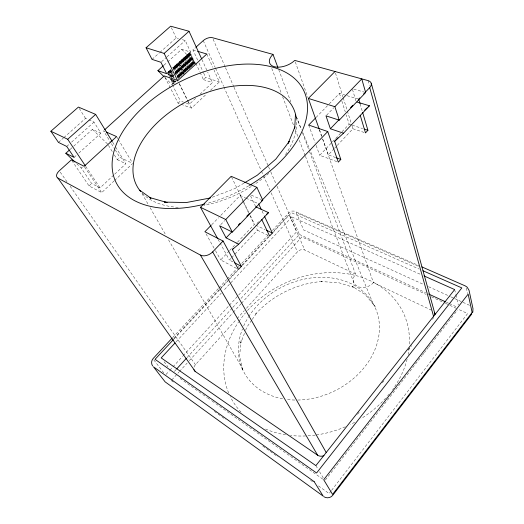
<?xml version="1.0" encoding="UTF-8"?>
<svg xmlns="http://www.w3.org/2000/svg" width="524" height="524" viewBox="0 0 524 524"><rect width="100%" height="100%" fill="white"/><g stroke="black" fill="none" stroke-linecap="round" stroke-linejoin="round"><path stroke-width="0.39" stroke-dasharray="2.62 1.97" d="M244.466 333.349L240.719 343.141L241.138 340.037L239.632 355.737L242.795 370.796L241.623 367.101L167.615 238.191M245.618 330.336L246.771 327.323L251.782 320.059M252.234 319.404L256.793 312.802L255.64 314.053C272.866 295.005 297.252 283.156 322.869 281.427L321.153 281.571L338.727 282.698L354.866 287.761L352.135 286.183L365.359 294.743L375.171 306.586L372.97 303.389L309.953 149.995M331.116 490.968L329.124 493.556L317.852 485.486M331.62 490.32L467.618 313.562L457.996 309.114M325.404 479.977L421.853 355.861M422.357 355.22L423.864 353.281M424.368 352.632L426.372 350.045M426.877 349.403L428.383 347.464M428.887 346.816L454 314.492M454.505 313.85L457.518 309.966M357.545 414.288L359.569 411.72M382.31 382.841L384.839 379.638M408.091 350.117L411.628 345.624M432.352 319.312L433.872 317.387M194.011 367.186A5.836 4.434 -36.5 0 1 195.439 364.717L236.573 319.201M237.117 318.592L244.249 310.706M246.444 308.276L297.449 251.834A5.397 3.917 -23.7 0 1 304.732 249.994L355.567 274.131A11.508 8.777 -18.9 0 0 357.643 286.464A11.508 8.777 -18.9 0 0 373.448 282.626L431.494 310.188M171.793 379.946L178.926 372.099M179.477 371.496L187.16 363.047M189.354 360.636L232.702 312.959M233.252 312.356L240.935 303.907M241.485 303.304L301.85 236.92L426.176 294.403M174.381 371.464L176.031 369.656M187.048 357.584L232.198 308.086M232.754 307.483L238.806 300.841M241.014 298.431L299.381 234.444L291.829 216.988L223.447 290.748M165.997 374.47L169.298 370.854M169.848 370.252L182.529 356.412M183.079 355.809L228.818 305.846M229.368 305.243L296.597 231.811L289.084 214.539L272.945 231.89M176.195 341.72L221.226 293.145M173.876 338.386L227.305 280.949M227.861 280.347L237.883 269.578M241.774 265.393L268.491 236.671M173.981 338.982L219.615 289.903M220.172 289.307L237.981 270.155M242.435 265.367L269.146 236.632M273.043 232.446L291.409 212.692L419.233 269.107M172.704 337.522L218.377 288.482M218.934 287.886L226.735 279.508M227.292 278.912L236.763 268.747M237.32 268.15L238.99 266.356M241.774 263.362L267.954 235.256M272.408 230.468L289.124 212.528L291.599 211.074L294.115 211.074L418.814 265.563M232.931 261.902L229.414 260.042L231.064 258.293M231.615 257.703L234.366 254.782M234.916 254.199L257.467 230.219L256.046 227.305M335.674 157.567L328.338 154.894L333.932 148.954M334.489 148.364L336.722 145.986M337.279 145.39L352.927 128.766L351.473 124.123M236.363 268.321L220.696 259.969L229.086 251.094M229.65 250.505L236.92 242.815M237.483 242.226L254.271 224.482L250.027 215.796M336.808 161.595L319.725 155.307L331.947 142.39M332.504 141.808L349.167 124.195L346.253 114.966M256.95 223.519L258.627 221.744M220.748 224.639L224.672 220.578M326.531 115.267L333.795 107.748M211.696 224.744L218.521 217.729M220.794 215.39L240.13 195.518L245.317 197.836M316.09 117.428L328.62 104.551M329.19 103.962L339.447 93.423L346.377 95.479M175.154 81.6L176.09 81.325L175.625 81.168L171.931 84.58L164.641 77.323M71.834 160.527L89.047 185.941L101.682 192.609L113.99 181.035M114.573 180.485L132.159 163.947M164.962 77.323L178.094 103.176L191.515 108.114L206.908 93.639M210.458 90.298L219.34 81.947L214.067 70.19M76.694 163.671L81.266 168.053L91.654 183.518L100.045 187.9L114.121 174.715M114.71 174.165L125.852 163.73L115.215 146.36M186.374 103.169L189.341 104.25L196.461 97.582M200.017 94.248L212.469 82.582L207.714 72.174M89.047 185.941L91.654 183.518M114.337 154.907L117.297 159.682L119.819 157.338L132.742 163.396M178.094 103.176L180.433 101.001L183.4 102.088M200.135 72.508L203.443 79.615L205.709 77.513L219.34 81.947M172.809 79.687L174.662 82.635L175.14 82.196L174.446 80.801M183.203 74.238L177.78 63.063L178.258 62.631L183.675 73.805L184.618 72.947L179.215 61.767L178.736 62.199L184.147 73.38M81.266 168.053L82.458 166.96M171.152 79.17L173.706 83.499L174.184 83.067L171.748 78.194M170.582 76.648L168.145 71.775L168.63 71.336L169.095 71.493L171.879 77.061M172.245 77.166L169.114 70.904L169.599 70.465L170.064 70.616L174.571 79.668M173.896 77.683L170.077 70.026L171.027 69.744M178.481 78.561L172.979 67.406L173.457 66.974L173.922 67.124L179.418 78.286M179.424 77.696L173.942 66.535L174.42 66.103L174.885 66.253L180.361 77.414M175.383 65.231L180.846 76.399L180.374 76.832L174.905 65.67L175.383 65.231L175.848 65.382L181.311 76.55M181.317 75.967L175.861 64.799L176.339 64.367L176.811 64.517L182.254 75.685M176.339 64.367L181.789 75.535L182.26 75.102L176.824 63.935L177.767 63.646L183.197 74.821M185.09 72.515L179.693 61.334L180.171 60.908L180.636 61.053L186.02 72.24M186.027 71.657L180.649 60.476L181.127 60.044L181.592 60.188L186.963 71.382M182.077 59.179L187.435 70.373L186.963 70.799L181.599 59.612L182.077 59.179L182.548 59.33L187.9 70.524M187.906 69.941L182.555 58.754L183.033 58.321L183.498 58.465L188.837 69.666M183.033 58.321L188.371 69.515L188.843 69.083L183.505 57.889L184.448 57.607L189.773 68.808M189.773 68.231L184.455 57.031L184.933 56.605L185.398 56.749L190.71 67.95M190.71 67.38L185.404 56.173L185.882 55.747L186.347 55.891L191.646 67.105M192.112 66.672L191.646 66.528L186.354 55.315L186.826 54.889L187.297 55.033L192.577 66.247M185.882 55.747L191.175 66.954L192.577 65.677L187.297 54.463L188.24 54.175L193.507 65.395M193.507 64.825L188.247 53.605L188.719 53.179L189.19 53.324L194.443 64.55M194.456 63.98L189.21 52.76L189.681 52.328L190.133 52.465L195.373 63.699M74.107 157.397L76.484 155.242M78.862 153.093L100.877 133.188L93.999 122.085L89.054 119.93M169.756 76.386L167.66 72.214L168.61 71.932L171.394 77.5M169.095 71.493L169.579 71.054L172.704 77.323M170.064 70.616L170.542 70.183L174.354 77.84M172.494 67.845L173.444 67.563L178.599 78.017M173.922 67.124L174.407 66.692L179.549 77.152M174.885 66.253L175.37 65.821L180.492 76.288M175.848 65.382L176.326 64.95L181.442 75.423M176.811 64.517L177.289 64.085L182.385 74.559M177.767 63.646L178.245 63.214L183.328 73.694M178.258 62.631L179.208 62.349L184.612 73.53M179.215 61.767L180.164 61.485L185.214 71.971M180.636 61.053L181.114 60.62L186.158 71.107M181.592 60.188L182.07 59.756L187.435 70.95M182.548 59.33L183.02 58.898L188.037 69.391M183.498 58.465L183.976 58.033L188.974 68.533M184.448 57.607L184.926 57.175L189.911 67.681M185.398 56.749L185.876 56.317L190.847 66.83M186.347 55.891L186.826 55.459L191.784 65.972M187.297 55.033L187.769 54.601L192.714 65.12M188.24 54.175L188.719 53.749L193.651 64.275M189.19 53.324L189.662 52.891L194.581 63.424M190.133 52.465L190.605 52.04L185.241 40.518L181.481 39.438M197.653 60.077L192.956 49.911L195.38 47.723M70.065 149.478L73.085 146.759M73.694 146.222L92.427 129.402L100.877 133.188M163.999 65.172L167.038 62.441M167.647 61.898L181.632 49.341L190.605 52.04M66.745 146.445L69.168 144.283M71.591 142.115L93.999 122.085M161.523 61.727L166.383 57.378M166.992 56.834L185.241 40.518M58.452 142.397L63.266 138.126M63.869 137.596L85.517 118.385L88.346 119.623M152.019 59.382L159.276 52.944M159.886 52.407L176.215 37.918L178.474 38.566M243.974 183.158L234.87 188.581L210.55 197.934M353.733 89.106L364.16 92.113M192.956 49.911L196.808 51.057M347.143 95.709L358.698 99.141M189.21 52.76L189.662 52.891M188.247 53.605L188.719 53.749M187.297 54.463L187.769 54.601M186.354 55.315L186.826 55.459M185.404 56.173L185.876 56.317M184.455 57.031L184.926 57.175M183.505 57.889L183.976 58.033M182.555 58.754L183.02 58.898M181.599 59.612L182.07 59.756M180.649 60.476L181.114 60.62M179.693 61.334L180.164 61.485M178.736 62.199L179.208 62.349M177.78 63.063L178.245 63.214M176.824 63.935L177.289 64.085M175.861 64.799L176.326 64.95M174.905 65.67L175.37 65.821M173.942 66.535L174.407 66.692M349.167 124.195L351.421 124.928M352.167 125.171L362.66 128.583M172.979 67.406L173.444 67.563M203.443 79.615L212.469 82.582M352.927 128.766L364.01 132.408M183.675 73.805L184.14 73.963L178.723 62.782M170.077 70.026L170.542 70.183M169.114 70.904L169.579 71.054M168.145 71.775L168.61 71.932M175.14 82.196L173.981 80.644M174.184 83.067L171.977 79.432M418.29 266.199L296.289 212.646L303.651 229.99L424.113 284.689M251.323 195.138L261.358 199.565M104.957 131.452L103.503 130.803L111.036 143.052M291.829 216.988L420.3 274.268M246.057 198.17L257.906 203.476M428.573 286.713L450.136 296.505M450.876 296.846L453.856 298.195M454.596 298.529L470.211 305.623M299.381 234.444L425.612 292.628M446.402 302.21L448.629 303.239M449.376 303.579L457.544 307.346M431.357 296.8L444.673 302.957M445.413 303.298L449.114 305.007M449.854 305.354L457.256 308.774M117.297 159.682L125.852 163.73M255.719 225.169L265.124 229.617M257.467 230.219L268.17 235.335M180.073 378.459L202.1 393.996M202.762 394.461L206.77 397.29M207.439 397.762L211.441 400.585M212.109 401.056L237.47 418.945M238.138 419.416L322.902 479.211M171.243 380.548L174.564 382.926M214.362 411.412L225.641 419.482M262.793 446.075L278.048 456.994M310.549 480.259L312.54 481.687M92.427 129.402L107.571 143.989M181.632 49.341L195.387 63.135L194.921 63.561L189.681 52.328M153.84 359.923L163.992 373.173M164.071 361.75L167.922 366.872M60.227 172.134L67.269 182.162M70.085 186.177L195.439 364.717M84.574 166.96L101.682 192.609M85.674 166.285L100.045 187.9M79.255 108.403L85.517 118.385M108.422 145.358L112.647 152.176M111.455 143.733L114.802 149.176M115.221 149.857L119.819 157.338M112.667 142.187L114.789 145.659M116.577 136.594L117.821 138.657M118.234 139.345L132.33 162.709M315.88 465.626L317.93 469.032M319.568 471.764L323.262 477.895M141.991 193.566L148.502 204.904M150.126 207.733L165.984 235.361M206.056 233.874L215.154 250.092M215.554 250.799L220.696 259.969M218.076 239.376L219.635 242.226M220.028 242.939L229.414 260.042M167.641 72.81L169.383 76.288M170.785 79.072L173.228 83.938M167.176 72.653L169.272 76.825M169.619 77.519L172.769 83.781M173.267 79.845L174.662 82.635M168.63 71.336L172.462 78.993M168.125 72.371L170.215 76.543M171.61 79.327L173.706 83.499M174.918 80.369L175.612 81.757M169.599 70.465L173.418 78.122M171.374 70.439L172.756 73.222M170.562 69.587L175.062 78.639M172.959 67.996L178.468 79.15M174.905 72.725L176.627 76.209M179.293 83.427L187.919 100.857M188.28 101.584L191.515 108.114M179.267 83.912L189.341 104.25M172.37 84.731L180.433 101.001M173.457 66.974L178.953 78.128M174.42 66.103L179.902 77.264M231.536 177.04L242.907 200.351M243.26 201.085L248.946 212.737M250.367 215.652L254.631 224.396M240.13 195.518L243.313 202.035M243.667 202.755L248.612 212.895M177.302 63.502L182.732 74.67M180.171 60.908L185.555 72.089M179.686 61.917L185.083 73.098M181.127 60.044L186.498 71.231M183.983 57.463L189.308 68.657M171.355 27.667L176.215 37.918M184.933 56.605L190.245 67.806M250.577 195.956L255.745 206.842M186.826 54.889L192.112 66.103M262.079 211.113L264.135 215.502M187.775 54.031L192.714 64.55M188.719 53.179L193.972 64.406M195.838 63.273L199.808 71.801M198.996 62.985L203.358 72.43M203.692 73.15L205.709 77.513M201.937 59.526L207.373 71.428M206.81 54.024L212.744 67.249M203.233 40.617L215.22 67.485M215.554 68.231L223.545 86.146M223.872 86.892L261.162 170.483M261.496 171.23L263.159 174.957M263.493 175.704L269.814 189.885M271.15 192.871L297.449 251.834M213.117 39.202L225.182 66.961M225.51 67.707L233.658 86.46M233.986 87.213L268.216 165.977M268.543 166.73L270.502 171.23M270.829 171.977L275.716 183.23M277.019 186.23L304.732 249.994M296.289 116.741L301.254 128.832M302.499 131.858L309.638 149.235M271.779 68.434L281.146 92.892M282.613 96.711L294.029 126.52M295.202 129.579L298.13 137.216M299.296 140.275L305.151 155.562M305.446 156.322L354.041 283.189M278.742 69.705L290.827 101.866M296.296 116.413L301.182 129.428M302.623 133.253L309.239 150.866M309.527 151.632L355.567 274.131M308.682 125.046L315.035 142.443M316.136 145.476L319.725 155.307M295.307 61.943L307.876 97.438M319.352 129.841L321.539 136.017M322.633 139.102L373.448 282.626M319.43 129.71L322.398 138.107M322.666 138.867L328.338 154.894M339.447 93.423L340.901 98.04M341.877 101.112L345.277 111.887M335.478 73.072L342.991 97.051M343.233 97.824L347.111 110.197M347.353 110.977L351.231 123.35M352.475 89.447L355.94 101.014M360.08 103.818L362.385 111.599M368.136 80.63L369.453 85.36M454.662 289.582L455.756 294.193M455.932 294.966L458.297 304.955M466.367 288.03L467.591 293.63M248.697 316.679A73.15 58.216 -26.1 0 1 337.692 279.03A73.15 58.216 -26.1 0 1 376.429 345.637A73.15 58.216 -26.1 0 1 297.173 400.048M294.763 400.035A73.15 58.216 -26.1 0 1 286.589 399.426M282.613 398.797A73.15 58.216 -26.1 0 1 242.429 328.993M243.693 325.948A73.15 58.216 -26.1 0 1 248.265 317.361M247.564 310.477A96.115 77.873 -26.1 0 1 352.246 274.714A96.115 77.873 -26.1 0 1 409.342 345.29M409.152 347.674A96.115 77.873 -26.1 0 1 408.157 354.591M407.109 359.261A96.115 77.873 -26.1 0 1 392.614 389.594M389.253 393.983A96.115 77.873 -26.1 0 1 386.181 397.598M385.651 398.194A96.115 77.873 -26.1 0 1 360.99 418.669M354.696 422.298A96.115 77.873 -26.1 0 1 350.412 424.479M345.309 426.805A96.115 77.873 -26.1 0 1 315.985 435.012M315.186 435.116A96.115 77.873 -26.1 0 1 306.402 435.916M305.61 435.955A96.115 77.873 -26.1 0 1 290.427 435.457M285.619 434.809A96.115 77.873 -26.1 0 1 264.993 428.829M241.047 412.152A96.115 77.873 -26.1 0 1 230.305 396.609M228.68 393.026A96.115 77.873 -26.1 0 1 238.466 322.155M238.924 321.474A96.115 77.873 -26.1 0 1 245.429 312.92M248.743 185.804A104.473 62.068 -26.1 0 1 206.548 203.594M296.211 117.71A87.357 52.845 -26.1 0 1 285.331 154.849M268.786 173.392A87.357 52.845 -26.1 0 1 253.996 184.749M251.251 186.518A87.357 52.845 -26.1 0 1 203.692 205.5M178.199 207.347A87.357 52.845 -26.1 0 1 142.312 193.33"/><path stroke-width="0.79" d="M294.711 128.262L295.464 114.448M472.838 312.114L472.982 308.623L469.019 290.237L467.107 287.145L465.305 285.934L421.813 266.873M288.259 143.052L294.973 126.762M288.272 143.209L289.215 141.454L275.879 159.041L257.277 175.226L244.675 182.738M471.816 313.915L332.714 495.324C330.683 498.023 326.57 498.573 323.812 496.693M176.588 369.053L186.498 358.187M175.088 342.919L161.189 357.905L315.88 465.626L454.662 289.582L424.034 275.932M233.475 248.356L232.355 249.542L241.381 266.362L238.499 269.46L223.067 241.033L204.871 231.759L211.126 225.327M264.476 216.235L272.362 233.042L269.598 236.016L261.758 219.51M337.947 137.819L334.639 141.316L340.81 159.44L338.294 162.145L327.742 131.531L308.682 125.046L315.52 118.018M362.615 112.378L367.914 130.293L365.49 132.893L360.211 115.273M173.424 339.585L155.058 359.333L316.588 472.982L461.841 287.912L422.966 270.757M172.147 338.124L153.204 358.455C151.318 360.486 151.069 363.682 152.635 365.975M232.355 249.542L238.689 244.21L268.517 212.626L255.745 206.842M334.639 141.316L343.521 133.201L369.427 105.769L356.949 102.023M106.411 132.094L116.577 136.594L84.128 166.285L71.382 159.859L59.284 170.798A7.755 4.303 -32.2 0 0 57.869 178.055L200.404 255.07A9.255 6.314 -29.5 0 0 212.679 251.9L223.067 241.033M238.689 244.21L226.093 237.863L232.25 231.425M238.407 224.986L240.084 223.231M246.797 216.209L249.594 213.281M261.456 200.869L327.742 131.531M343.521 133.201L330.375 128.773L338.786 119.976M350.563 107.656L352.803 105.304M359.798 97.988L358.698 99.141L360.08 103.818M363.656 93.953L369.721 87.613A8.436 5.037 -18.4 0 0 368.136 80.63L294.763 60.398A15.248 8.476 -21.9 0 1 274.248 66.686A15.248 8.476 -21.9 0 1 272.991 54.391L212.469 37.702A7.015 3.642 -24.7 0 0 203.233 40.617L195.983 47.18M226.093 237.863L219.628 225.798L232.335 232.073L262.786 200.201L256.865 187.356L231.182 176.313L200.482 207.301L217.683 238.662M339.264 120.16L365.647 92.545L361.756 78.901L334.875 106.7L339.264 120.16L325.974 115.843L330.375 128.773M232.335 232.073L225.765 219.517L256.865 187.356M319.155 128.943L308.354 98.42L334.993 71.526M364.704 110.138L367.062 107.957M368.248 106.863L369.427 105.769M104.708 129.716L164.235 75.888L177.852 80.526L206.81 54.024L197.574 51.28M74.978 162.027L65.834 153.27L69.463 150.015M164.084 76.766L157.921 70.629L163.39 65.716M95.65 114.396L78.423 107.073L50.874 131.229L67.707 139.266L95.65 114.396L112.241 141.493M189.026 31.263L170.66 26.2L146.065 47.763L164.156 53.409L189.026 31.263L201.596 58.786M266.742 214.165L268.517 212.626M210.55 197.934L186.406 202.526L164.444 202.1L167.09 202.539L149.497 197.483L150.847 198.301M308.354 98.42L334.875 106.7M364.16 129.074L367.914 130.293M157.921 70.629L166.665 73.688L160.914 62.271L152.019 59.382L146.065 47.763M336.408 157.835L340.81 159.44M428.58 293.997L445.662 301.87M266.572 230.305L272.362 233.042M200.482 207.301L225.765 219.517M65.834 153.27L74.107 157.397L66.745 146.445L58.452 142.397L50.874 131.229M234.339 262.648L241.381 266.362M193.965 369.682A5.836 4.434 -36.5 0 0 195.321 371.536L317.655 455.225A6.635 5.888 -34.2 0 0 324.002 455.566M139.672 190.192L150.873 198.177M57.869 178.055L195.321 371.536M67.707 139.266L85.222 165.61M200.404 255.07L317.655 455.225M212.679 251.9L326.308 452.716M164.156 53.409L177.826 81.01M258.646 203.81L261.391 209.652M272.991 54.391L277.877 67.413M369.721 87.613L433.649 316.601M371.3 83.414L434.828 313.542M434.317 312.337A6.229 4.978 -12.2 0 1 434.927 314.845M204.956 204.013A104.473 62.068 -26.1 0 1 120.494 135.5A104.473 62.068 -26.1 0 1 278.906 69.194A104.473 62.068 -26.1 0 1 249.437 185.391M140.674 191.522A87.357 52.845 -26.1 0 1 191.987 98.754A87.357 52.845 -26.1 0 1 295.942 116.138M472.144 312.468L332.557 494.401L323.714 479.748L468.148 294.128L472.144 312.468M314.105 481.582L153.434 366.787L165.126 381.865L323.216 496.149L314.105 481.582"/></g></svg>
